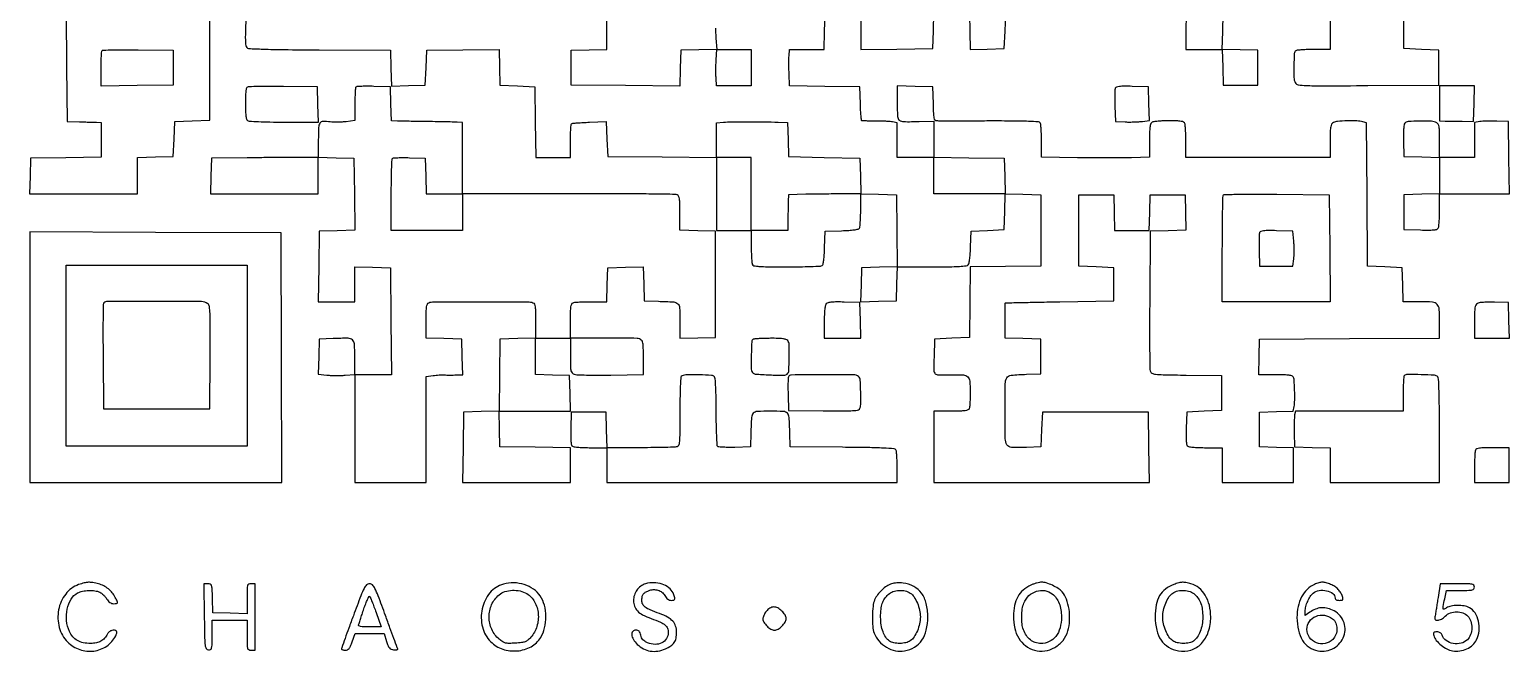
# Model space of a CAD drawing. Extents: x 179 to 1071, y 112 to 1107.
# Drawn here: x 179 to 1071, y 112 to 487 of the extents above; entities that cross this region are included whole.
import ezdxf

# ---------------------------------------------------------------- set-up
doc = ezdxf.new("R2010")
doc.units = 0

msp = doc.modelspace()

# ---------------------------------------------------------------- linework, layer by layer
for points in [[(364.5, 758.310067, -0.000003), (377.88575, 758.232946, -0.000003), (390.817187, 758.158282, -0.000003), (401.851282, 758.094435, -0.000017)], [(200.972671, 497), (201.236336, 464.276688), (201.5, 431.553376), (209, 431.3889, -0.00062), (212.07305, 431.317696, -0.000645), (215.104688, 431.239776, -0.00062), (217.725978, 431.165764, -0.002829), (219.25, 431.112212), (222, 431), (222, 420.519888), (222, 410.039775), (200.75, 409.769888), (179.5, 409.5), (179.216168, 398.75), (178.932337, 388), (211.466168, 388), (244, 388), (244, 398.966168), (244, 409.932337), (254.75, 410.216168), (265.5, 410.5), (266, 421), (266.5, 431.5), (277, 432), (287.5, 432.5), (287.5, 464.5), (287.5, 496.5)], [(309.344285, 492.847149, 0.011337), (309.026208, 485.8458, 0.011689), (309.030747, 478.851001, 0.136288), (309.817601, 476.260888, 0.244093), (310.986595, 475.582008, 0.003257), (319.598474, 475.230455, 0.005775), (332.111082, 474.945932, 0.001278), (353.552288, 474.760888), (396.5, 474.5), (396.784183, 463.715394), (397.068365, 452.930789), (407.284183, 453.215394), (417.5, 453.5), (418, 464), (418.5, 474.5), (440.215971, 474.769408), (461.931943, 475.038815), (462.215971, 464.269408), (462.5, 453.5), (473, 453), (483.5, 452.5), (483.769888, 431.25), (484.039775, 410), (494.519888, 410), (505, 410), (505, 419.940983, -0.007053), (505.054218, 423.784181, -0.010948), (505.220312, 427.096132, -0.005421), (505.449699, 429.858642, -0.236668), (505.75, 430.339258, -0.115808), (506.339798, 430.532716, -0.002812), (509.217188, 430.76554, -0.005977), (512.613646, 430.980349, -0.004012), (516.5, 431.148275), (526.5, 431.5), (527, 421), (527.5, 410.5), (560.25, 410.236336), (593, 409.972671), (593, 387.986336), (593, 366), (603.5, 366), (614, 366), (614, 356.581787, 0.005951), (614.044305, 352.859224, 0.007831), (614.178303, 349.465525, 0.005915), (614.367894, 346.638111, 0.07203), (614.606989, 345.581787, 0.255068), (615.640516, 344.702562, 0.032528), (618.633792, 344.279575, 0.01683), (623.975712, 344.056723, 0.002199), (635.356989, 344.015313, 0.003563), (643.164374, 344.076881, 0.005434), (649.938779, 344.252233, 0.002159), (655.728343, 344.490111, 0.130924), (656.711195, 344.800347, 0.199883), (657.262532, 345.589, 0.01918), (657.684251, 347.944063, 0.019108), (658.012968, 351.199826, 0.00836), (658.211195, 355.535034), (658.5, 365.5), (668.464966, 365.788805, 0.00836), (672.800174, 365.987032, 0.019108), (676.055937, 366.315749, 0.01918), (678.411, 366.737468, 0.199883), (679.199653, 367.288805, 0.117316), (679.504931, 368.172694, 0.006928), (679.747767, 371.018212, 0.010144), (679.922791, 374.447742, 0.007284), (679.984687, 378.283832), (680, 388.067663), (690.75, 387.783832), (701.5, 387.5), (701.769408, 365.784029), (702.038815, 344.068057), (691.269408, 343.784029), (680.5, 343.5), (680.214639, 333.21581), (679.929279, 322.931619), (690.714639, 323.21581), (701.5, 323.5), (701.784983, 333.75), (702.069966, 344), (722.912538, 344, 0.002825), (733.318578, 344.058801, 0.012028), (739.533355, 344.278625, 0.013447), (743.589773, 344.629579, 0.193584), (744.837437, 345.304124, 0.131421), (745.277004, 346.259099, 0.010763), (745.687053, 348.999888, 0.013854), (746.019842, 352.34104, 0.010217), (746.209882, 356.054124), (746.5, 365.5), (756.5, 366), (766.5, 366.5), (766.784171, 377.283485), (767.068343, 388.06697), (777.784171, 387.783485), (788.5, 387.5), (788.5, 366), (788.5, 344.5), (767.26983, 344.23017), (746.03966, 343.96034), (745.76983, 322.73017), (745.5, 301.5), (735, 301), (724.5, 300.5), (724.216168, 289.75, 0.006962), (724.113369, 281.508436, 0.201823), (724.918084, 279.603758, 0.196741), (726.849533, 278.822811, 0.006571), (735.272662, 278.969607, -0.02094), (741.865687, 278.895066, -0.182486), (744.500513, 277.736776, -0.18044), (745.728324, 275.119109, -0.020388), (746, 268.459343, -0.006737), (745.955636, 265.166839, -0.008607), (745.821697, 262.135807, -0.006925), (745.631347, 259.610155, -0.069445), (745.393011, 258.581787, -0.205218), (744.601595, 257.76761, -0.063068), (742.913621, 257.30265, -0.030363), (739.960143, 257.059586, -0.005351), (734.393011, 257), (724, 257), (724, 235.5), (724, 214), (789.019888, 214), (854.039775, 214), (853.769888, 235.25), (853.5, 256.5), (821.5, 256.5), (789.5, 256.5), (789, 246), (788.5, 235.5), (780, 235.204946, -0.016943), (770.811984, 235.197458, -0.255318), (768.152758, 236.766365, -0.131577), (767.120423, 240.408934, -0.003629), (767, 257, -0.003292), (767.109128, 273.573967, -0.129624), (768.082347, 277.077127, -0.243089), (770.638585, 278.697909, -0.014665), (780, 279.24922), (788.5, 279.5), (788.5, 290), (788.5, 300.5), (777.75, 300.783832), (767, 301.067663), (767, 311.533832, -0.002236), (767.018011, 315.561804, -0.003614), (767.073437, 318.988779, -0.000693), (767.148101, 322.000494, -0.211546), (767.25, 322.215202, -0.17361), (767.485732, 322.305806, -0.000063), (776.973438, 322.524285, -0.001003), (787.520802, 322.744669, -0.000608), (800, 322.965202), (832.5, 323.5), (832.5, 333.5), (832.5, 343.5), (822, 344), (811.5, 344.5), (811.5, 366), (811.5, 387.5), (822, 387.5), (832.5, 387.5), (832.783832, 376.75), (833.067663, 366), (843.5, 366), (853.932337, 366), (854.216168, 376.75), (854.5, 387.5), (865, 387.5), (875.5, 387.5), (875.783485, 376.784171), (876.06697, 366.068343), (865.283485, 365.784171), (854.5, 365.5), (854.218667, 324.5, 0.001277), (854.15028, 308.624761, 0.001966), (854.180188, 294.888642, 0.000627), (854.267787, 282.991142, 0.057873), (854.482738, 281.269847, 0.215788), (855.50979, 279.959836, 0.091895), (857.688437, 279.291741, 0.023989), (862.277749, 278.986982, 0.001409), (876.264071, 278.769847), (897.5, 278.5), (897.5, 268), (897.5, 257.5), (887, 257), (876.5, 256.5), (876.211769, 246.582645, 0.006827), (876.138177, 241.804805, 0.023663), (876.278982, 238.717063, 0.033714), (876.604266, 236.705135, 0.19692), (877.211769, 235.847958, 0.115445), (878.139851, 235.524351, 0.007585), (880.985645, 235.266219, 0.010675), (884.421391, 235.080714, 0.007755), (888.25, 235.015313), (898, 235), (898, 224.5), (898, 214), (919.5, 214), (941, 214), (941, 224.465017), (941, 234.930034), (930.75, 235.215017), (920.5, 235.5), (920.5, 246), (920.5, 256.5), (930.631735, 256.783677), (940.763471, 257.067355), (941.265853, 259.783677, 0.042686), (941.639743, 263.603785, 0.011554), (941.573654, 269.687402, 0.007485), (941.273638, 275.812799, 0.123147), (940.655298, 277.75, 0.201952), (939.836807, 278.332133, 0.02598), (937.668376, 278.699289, 0.021452), (934.490852, 278.93128, 0.007496), (929.907151, 279), (919.932337, 279), (920.216168, 289.75), (920.5, 300.5), (974.75, 300.758612), (1029, 301.017225), (1029, 310.074354, 0.014508), (1028.756545, 318.462828, 0.174298), (1027.507172, 321.392047, 0.190057), (1024.72632, 322.724653, 0.017813), (1016.999799, 323), (1007.069966, 323), (1006.784983, 333.25), (1006.5, 343.5), (996, 344), (985.5, 344.5), (985.239463, 387.636124), (984.978926, 430.772248), (982.739463, 431.37247, 0.05645), (979.11969, 431.916161, 0.014801), (973.242287, 431.955586, 0.012101), (967.411629, 431.680804, 0.105414), (964.934259, 430.964816, 0.136247), (963.898673, 429.97615, 0.091172), (963.324498, 428.431565, 0.038385), (963.059218, 425.714599, 0.005149), (963, 419.964816), (963, 410), (952.5, 409.964286, -0.000287), (947.651822, 409.950582, -0.000157), (941.70625, 409.939062, -0.000157), (935.665767, 409.931147, -0.000249), (930.5, 409.928571, -0.000203), (924.634328, 409.930949, -0.000068), (916.0625, 409.939062, -0.000068), (906.574694, 409.950612, -0.000077), (897.5, 409.964286), (876, 410), (876, 419.418213, 0.005951), (875.955695, 423.140776, 0.007831), (875.821697, 426.534475, 0.005915), (875.632106, 429.361889, 0.07203), (875.393011, 430.418213, 0.195123), (874.642994, 431.220382, 0.068495), (873.105917, 431.690477, 0.033615), (870.449162, 431.937794, 0.006405), (865.593011, 432, 0.009539), (861.62258, 431.924249, 0.019202), (858.499944, 431.684733, 0.020076), (856.177004, 431.321527, 0.148618), (855.2, 430.8, 0.150842), (854.67228, 429.800954, 0.01939), (854.311437, 427.376818, 0.018512), (854.074372, 424.088767, 0.008739), (854, 419.833832), (854, 410.067663), (843.25, 409.783832, -0.005064), (837.674174, 409.693111, -0.001561), (829.26875, 409.667736, -0.001561), (819.865523, 409.698071, -0.001714), (810.75, 409.787186), (789, 410.074372), (788.984687, 419.787186, 0.007449), (788.921913, 423.597425, 0.010331), (788.744276, 427.008299, 0.007157), (788.497575, 429.836519, 0.116676), (788.187767, 430.730426, 0.240104), (787.085444, 431.381616, 0.006035), (781.099863, 431.682505, 0.008124), (772.274087, 431.875895, 0.001892), (757.45308, 431.903709, -0.000249), (745.849231, 431.887357, -0.000382), (735.794931, 431.885886, -0.000124), (727.087835, 431.89343, -0.010898), (725.784983, 431.923282, -0.239243), (724.8732, 432.43853, -0.099191), (724.320971, 433.785652, -0.036199), (723.999923, 436.472204, -0.004694), (723.784983, 442.25), (723.5, 452.5), (712.75, 452.783832), (702, 453.067663), (702, 442.650409, 0.011893), (702.189374, 434.689822, 0.209621), (703.309549, 432.433584, 0.173537), (705.820468, 431.508311, 0.007677), (715.25, 431.564379), (724, 431.750781), (724, 420.87539), (724, 410), (713, 410), (702, 410), (702, 420.420545), (702, 430.841089), (699.25, 431.351952, 0.027039), (697.723363, 431.550936, 0.006067), (695.104687, 431.717216, 0.006276), (692.073046, 431.834682, 0.006037), (689, 431.878021, -0.000644), (686.074434, 431.887722, -0.000936), (683.493089, 431.904442, -0.000463), (681.29991, 431.924786, -0.016083), (680.784983, 431.946613, -0.35974), (680.490142, 432.229765, -0.004554), (680.196289, 434.995255, -0.01072), (679.945704, 438.316231, -0.006519), (679.784983, 442.25), (679.5, 452.5), (658.328317, 452.76966), (637.156633, 453.03932), (636.828317, 460.26966, -0.005785), (636.725393, 463.312854, -0.005151), (636.687613, 466.47765, -0.005175), (636.71242, 469.324334, -0.01588), (636.810365, 471.25), (637.120731, 475), (647.526534, 475), (657.932337, 475), (658.216168, 485.75), (658.5, 496.5)], [(592.476434, 487.889503, 0.009289), (592.537301, 484.772778, 0.011385), (592.714484, 481.865639), (593.28416, 475.070546), (582.39208, 474.785273), (571.5, 474.5), (571.21603, 463.736379), (570.93206, 452.972758), (538.21603, 453.236379), (505.5, 453.5), (505.5, 464), (505.5, 474.5), (516.25, 474.783832), (527, 475.067663), (527, 497.033832)], [(963, 497.027706), (963, 486.013853), (963, 475), (953.25, 474.984687, 0.006984), (949.433769, 474.925381, 0.009854), (946.036737, 474.758058, 0.006449), (943.213996, 474.526579, 0.122656), (942.3857, 474.234687, 0.236282), (941.396899, 472.522984, 0.009794), (941.104254, 465.246829, 0.013825), (941.154409, 458.121021, 0.114676), (941.989616, 455.019402, 0.233674), (943.753184, 453.759602, 0.03015), (948.505048, 453.278508, 0.011018), (957.809562, 453.105585, 0.000663), (985.790913, 453.239295), (1028.5, 453.5), (1028.5, 464), (1028.5, 474.5), (1018, 475), (1007.5, 475.5), (1007.5, 486), (1007.5, 496.5)]]:
    msp.add_lwpolyline(points, format="xyb")
for points in [[(876.236147, 507.25), (875.972294, 475), (886.952315, 475), (897.932337, 475), (898.216168, 464.25), (898.5, 453.5), (909, 453.5), (919.5, 453.5), (919.5, 464), (919.5, 474.5), (908.716515, 474.784171), (897.93303, 475.068343), (898.216515, 485.784171), (898.5, 496.5)], [(680, 497.067663), (680, 486.014329), (680, 474.960995), (701.75, 475.230498), (723.5, 475.5), (723.784171, 486.283485), (724.068343, 497.06697)], [(745.5, 496.5), (745.784183, 485.715394), (746.068365, 474.930789), (756.284183, 475.215394), (766.5, 475.5), (767, 486), (767.5, 496.5)]]:
    msp.add_lwpolyline(points)
for points in [[(265.5, 464), (265.5, 453.5), (243.75, 453.230498), (222, 452.960995), (222, 463.313831, -0.006184), (222.049687, 467.330936, -0.009333), (222.201516, 470.827038, -0.004725), (222.411577, 473.759277, -0.177951), (222.686013, 474.35268, -0.192551), (223.324385, 474.626314, -0.001338), (229.358056, 474.758056, -0.004901), (236.311969, 474.823103, -0.003085), (244.436013, 474.769346), (265.5, 474.5)], [(614, 464), (614, 453), (603.554791, 453), (593.109582, 453), (592.804791, 457.75, -0.011371), (592.711198, 460.01279, -0.005344), (592.688035, 462.940625, -0.005292), (592.729043, 466.010106, -0.007415), (592.835327, 468.75), (593.170654, 475), (603.585327, 475), (614, 475)], [(375.699448, 452.366114, 0.176056), (375.420161, 451.768003, 0.005389), (375.205463, 449.004725, 0.010007), (375.05069, 445.696571, 0.006685), (375, 441.90529), (375, 432.143913), (369.75, 431.496021, -0.016324), (367.426363, 431.285995, -0.011186), (364.779633, 431.192991, -0.011286), (362.22334, 431.218089, -0.022356), (360.201941, 431.374238, 0.035114), (355.767657, 431.603252, 0.247826), (353.939234, 430.593759, 0.136951), (353.138574, 428.079224, 0.009014), (353, 420.393011), (353, 410), (342.25, 409.964331, 0.000845), (336.688124, 409.936478, 0.000264), (328.342187, 409.87618, 0.000263), (319.019799, 409.799002, 0.000291), (310, 409.714331), (288.5, 409.5), (288.216168, 398.75), (287.932337, 388), (320.466168, 388), (353, 388), (353, 399.033832), (353, 410.067663), (363.75, 409.783832), (374.5, 409.5), (374.769408, 387.784029), (375.038815, 366.068057), (364.269408, 365.784029), (353.5, 365.5), (353.230112, 344.25), (352.960225, 323), (363.980112, 323), (375, 323), (375, 333.533832), (375, 344.067663), (385.75, 343.783832), (396.5, 343.5), (396.763853, 311.25), (397.027706, 279), (386.013853, 279), (375, 279), (375, 289.480948, 0.01319), (374.788355, 297.50249, 0.203196), (373.602972, 299.933469, 0.179688), (370.965089, 300.928151, 0.009927), (362, 300.795054), (353.5, 300.5), (353.217621, 289.893245), (352.935243, 279.286489), (358.217621, 278.745566, 0.015684), (360.654607, 278.573031, 0.008679), (363.637364, 278.507525, 0.008647), (366.66466, 278.545953, 0.013764), (369.25, 278.694809), (375, 279.184976), (375, 246.592488), (375, 214), (396.5, 214), (418, 214), (418, 245.938727), (418, 277.877454), (422.25, 278.493102, -0.010219), (424.023831, 278.713146, -0.009655), (425.839062, 278.865387, -0.009657), (427.451041, 278.938056, -0.032948), (428.5, 278.895931, 0.019478), (429.576678, 278.823621, 0.005023), (431.317751, 278.792171, 0.005105), (433.305646, 278.796533, 0.005176), (435.283832, 278.841556), (440.067663, 279), (439.783832, 289.75), (439.5, 300.5), (428.75, 300.783832), (418, 301.067663), (418, 311.426843, -0.005377), (418.059651, 316.973908, -0.030446), (418.302822, 319.919034, -0.063217), (418.767927, 321.602718, -0.20495), (419.581787, 322.393011, -0.09131), (422.603659, 322.956311, -0.000544), (451, 322.987224, -0.000544), (479.396341, 322.956311, -0.09131), (482.418213, 322.393011, -0.20495), (483.232073, 321.602718, -0.063217), (483.697178, 319.919034, -0.030446), (483.940349, 316.973908, -0.005377), (484, 311.426843), (484, 301.067663), (473.25, 300.783832), (462.5, 300.5), (462.230591, 278.783635), (461.961183, 257.06727), (451.230591, 256.783635), (440.5, 256.5), (440.230112, 235.25), (439.960225, 214), (472.480112, 214), (505, 214), (505, 224.480112), (505, 234.960225), (483.75, 235.230112), (462.5, 235.5), (462.216168, 246.25), (461.932337, 257), (483.5, 257), (505.067663, 257), (504.783832, 267.75), (504.5, 278.5), (494.25, 278.784983), (484, 279.069966), (484, 290.034983), (484, 301), (494.5, 301), (505, 301), (505, 290.475249, 0.003816), (505.050336, 283.879981, 0.045564), (505.320673, 281.347135, 0.137101), (505.987049, 280.034951, 0.129867), (507.25, 279.225249, 0.070374), (508.854292, 278.947711, 0.002972), (514.640625, 278.803936, 0.005065), (521.520025, 278.743613, 0.003576), (529.25, 278.809426), (549, 279.118852), (549, 289.452437, 0.012473), (548.801664, 297.401813, 0.19081), (547.685267, 299.855607, 0.185632), (545.178451, 300.914424, 0.011697), (537.024293, 300.989174, -0.001984), (532.929527, 300.947163, -0.000892), (527.552449, 300.922923, -0.000883), (521.87185, 300.917481, -0.001203), (516.75, 300.933947), (505, 301), (505, 311.393011, -0.005351), (505.059586, 316.960143, -0.030363), (505.30265, 319.913621, -0.063068), (505.76761, 321.601595, -0.205218), (506.581787, 322.393011, -0.071958), (507.637304, 322.632084, -0.005943), (510.455249, 322.821697, -0.007853), (513.837646, 322.955693, -0.005972), (517.546804, 323), (526.930034, 323), (527.215017, 333.25), (527.5, 343.5), (538.214647, 343.783473), (548.929295, 344.066946), (549.214647, 333.783473), (549.5, 323.5), (558, 323.24922, -0.007942), (567.245155, 322.829399, -0.170595), (569.724908, 321.783315, -0.199502), (570.81557, 319.465557, -0.011499), (571, 311.447116), (571, 300.932337), (581.75, 301.216168), (592.5, 301.5), (592.5, 333.5), (592.5, 365.5), (581.75, 365.783832), (571, 366.067663), (571, 376.426843, 0.005224), (570.941102, 382.063802, 0.031699), (570.695434, 384.972033, 0.069114), (570.213606, 386.612627, 0.197698), (569.365986, 387.413052, 0.08794), (568.051657, 387.667159, 0.000537), (555.840393, 387.843952, 0.002197), (541.877668, 387.969749, 0.001395), (525.615986, 387.999435, -0.000086), (507.896579, 387.985386, -0.000077), (489.482508, 387.976782, -0.000077), (472.926008, 387.974134, -0.000238), (461.75, 387.979394), (440, 388), (440, 409.5), (440, 431), (436.75, 431.185729, 0.008192), (434.738058, 431.267665, 0.000935), (430.195312, 431.369669, 0.001129), (424.790128, 431.468718, 0.000919), (419, 431.551096, -0.000557), (413.176031, 431.629741, -0.000659), (407.668089, 431.717514, -0.000574), (403.017969, 431.803083, -0.004169), (400.784983, 431.865367), (397.069966, 432), (396.784983, 442.25), (396.5, 452.5), (386.449448, 452.782781, 0.006672), (382.547259, 452.840477, 0.010046), (379.145783, 452.777033, 0.005301), (376.300668, 452.636532, 0.183378)], [(310.25, 452.347997, 0.236956), (309.664954, 451.674032, 0.030711), (309.297467, 449.744032, 0.023871), (309.067234, 446.836497, 0.007822), (309, 442.539111, 0.008687), (309.072632, 438.35874, 0.021517), (309.310602, 435.305107, 0.025249), (309.683567, 433.149022, 0.16981), (310.25, 432.241891, 0.154963), (311.366254, 431.810578, 0.003837), (316.901303, 431.513801, 0.007431), (323.766752, 431.3007, 0.003935), (332.28271, 431.230048), (353.06542, 431.221203), (352.78271, 441.860602), (352.5, 452.5), (332, 452.68133, 0.002393), (324.052981, 452.713582, 0.003649), (317.154688, 452.658212, 0.001347), (311.224881, 452.551351, 0.092731)], [(833.44275, 451.711405, 0.081149), (833.248444, 450.774362, 0.00524), (833.158923, 447.981301, 0.007536), (833.137209, 444.634347, 0.00554), (833.210159, 440.924983), (833.5, 431.5), (839.5, 431.31519, 0.009567), (842.110478, 431.284752, 0.007089), (844.995829, 431.34723, 0.007169), (847.719273, 431.483967, 0.015995), (849.783674, 431.683783), (854.067348, 432.237187), (853.783674, 442.368593), (853.5, 452.5), (843.732592, 452.786422, 0.006215), (838.820487, 452.869374, 0.027145), (835.9185, 452.724677, 0.046335), (834.158442, 452.373938, 0.232847)], [(1029, 442.5), (1029, 432), (1032.25, 431.887753, 0.003835), (1033.958689, 431.841857, 0.001105), (1036.601562, 431.796993, 0.001111), (1039.581651, 431.759615, 0.001183), (1042.5, 431.736407), (1049.5, 431.697308), (1049.783832, 442.348654), (1050.067663, 453), (1039.533832, 453), (1029, 453)], [(630.215017, 431.189518), (635.930034, 431), (636.215017, 420.75), (636.5, 410.5), (658, 410), (679.5, 409.5), (679.783832, 398.75), (680.067663, 388), (668.783832, 387.953106, 0.00113), (663.701396, 387.920495, 0.0007), (657.730251, 387.860325, 0.000702), (651.833533, 387.784375, 0.001265), (647, 387.703106), (636.5, 387.5), (636.331123, 383.5, 0.003452), (636.26059, 381.502172, 0.001284), (636.188024, 378.692187, 0.001272), (636.12455, 375.627457, 0.001537), (636.081123, 372.75), (636, 366), (625, 366), (614, 366), (614, 388), (614, 410), (603.5, 410), (593, 410), (593, 420.442502), (593, 430.885004), (597.25, 431.192502, -0.015731), (602.059576, 431.388681, -0.002349), (611.743059, 431.433303, -0.002863), (621.967917, 431.373834, -0.005402)], [(1008.010638, 430.512818, 0.139129), (1007.563513, 429.501386, 0.01623), (1007.296135, 427.019113, 0.016978), (1007.163988, 423.789298, 0.009455), (1007.211141, 419.850715), (1007.5, 410.5), (1018.25, 410.216168), (1029, 409.932337), (1029, 399), (1029, 388.067663), (1018.25, 387.783832), (1007.5, 387.5), (1007.5, 377), (1007.5, 366.5), (1017.417355, 366.211769, 0.006827), (1022.195195, 366.138177, 0.023663), (1025.282937, 366.278982, 0.033714), (1027.294865, 366.604266, 0.19692), (1028.152042, 367.211769, 0.115445), (1028.475649, 368.139851, 0.007585), (1028.733781, 370.985645, 0.010675), (1028.919286, 374.421391, 0.007755), (1028.984687, 378.25), (1029, 388), (1050.019502, 388), (1071.039005, 388), (1070.769502, 409.75), (1070.5, 431.5), (1063.5, 431.807779, 0.009375), (1060.58164, 431.88131, 0.008811), (1057.601562, 431.84799, 0.008811), (1054.961002, 431.725313, 0.029867), (1053.25, 431.512466), (1050, 430.909374), (1050, 420.454687), (1050, 410), (1039.5, 410), (1029, 410), (1029, 419.964816, 0.005528), (1028.939062, 425.476802, 0.03433), (1028.682953, 428.291429, 0.075172), (1028.164129, 429.914243, 0.15784), (1027.25, 430.852085, 0.110896), (1024.038942, 431.720803, 0.01524), (1017.065088, 431.810397, 0.011538), (1009.993522, 431.522371, 0.206432)], [(417.783832, 398.75), (418.067663, 388), (429.033832, 388), (440, 388), (440, 377), (440, 366), (418.5, 366), (397, 366), (397, 387.333333, -0.003071), (397.05054, 395.561626, -0.004874), (397.20576, 402.60576, -0.00134), (397.416395, 408.715812, -0.189277), (397.700461, 409.367127, -0.182377), (398.297812, 409.637197, -0.005798), (401.000338, 409.778463, -0.010544), (404.240283, 409.841782, -0.007041), (407.950461, 409.783794), (417.5, 409.5)], [(962.763853, 355.25), (963.027706, 323), (952.763853, 322.926805, -0.00126), (944.527276, 322.888824, -0.000694), (934.455126, 322.881746, -0.00058), (922.339842, 322.904102, -0.000334), (907.75, 322.957682), (898, 323), (898, 354.833333, -0.002001), (898.049029, 367.086392, -0.003231), (898.199888, 377.515513, -0.000593), (898.402981, 386.698691, -0.192864), (898.680468, 387.347135, -0.194926), (899.328722, 387.621499, -0.000608), (908.434599, 387.750224, -0.003285), (918.778546, 387.815907, -0.002034), (930.930468, 387.763802), (962.5, 387.5)], [(920.44275, 364.711405, 0.081149), (920.248444, 363.774362, 0.00524), (920.158923, 360.981301, 0.007536), (920.137209, 357.634347, 0.00554), (920.210159, 353.924983), (920.5, 344.5), (930.5, 344.5), (940.5, 344.5), (941.08534, 348.886315, 0.022863), (941.269448, 350.99849, 0.010307), (941.326793, 353.780045, 0.01018), (941.266834, 356.724741, 0.013684), (941.08534, 359.386315), (940.5, 365.5), (930.732592, 365.786422, 0.006215), (925.820487, 365.869374, 0.027145), (922.9185, 365.724677, 0.046335), (921.158442, 365.373938, 0.232847)], [(223.453816, 321.740243, 0.089548), (223.261817, 320.729866, 0.000598), (223.19019, 311.747155, 0.00234), (223.168607, 301.460077, 0.00149), (223.235201, 289.490243), (223.5, 258.5), (255.5, 258.5), (287.5, 258.5), (287.765726, 289.5, 0.001225), (287.879013, 308.006621, 0.012082), (287.71941, 315.793845, 0.024457), (287.315418, 320.099227, 0.201729), (286.324597, 321.75, 0.157681), (282.495237, 323.016106, 0.001671), (254.221233, 323.106234, 0.001077), (225.335041, 323.03952, 0.309316)], [(659.233397, 321.833397, 0.148125), (658.682574, 320.803904, 0.021466), (658.312928, 318.426544, 0.019314), (658.074084, 315.147133, 0.00852), (658, 310.8), (658, 301), (669.033832, 301), (680.067663, 301), (679.783832, 311.75), (679.5, 322.5), (669.983397, 322.783397, 0.008138), (665.607967, 322.842445, 0.021344), (662.471245, 322.699745, 0.026578), (660.271169, 322.386818, 0.148826)], [(1051.75, 321.939928, 0.148739), (1050.838762, 320.941092, 0.071708), (1050.320081, 319.270767, 0.033805), (1050.062256, 316.424295, 0.005686), (1050, 310.95031), (1050, 301), (1060.533832, 301), (1071.067663, 301), (1070.783832, 311.75), (1070.5, 322.5), (1062, 322.739618, 0.011772), (1058.617145, 322.755314, 0.014741), (1055.482813, 322.603551, 0.01295), (1052.888336, 322.333382, 0.101915)], [(615.25, 300.337719, 0.292097), (614.292567, 298.993446, 0.006869), (613.994806, 290.89903, 0.010103), (613.972544, 283.024115, 0.138103), (614.788585, 280.307836, 0.23888), (616.382399, 279.362161, 0.005901), (625.115043, 278.883685, 0.00646), (633.798776, 278.622953, 0.203146), (635.742197, 279.407624, 0.187451), (636.648646, 281.461553, 0.008323), (636.873251, 289.3768, 0.008826), (636.826514, 297.2596, 0.168864), (635.978041, 299.526459, 0.142828), (634.925646, 300.237724, 0.044196), (633.041729, 300.663487, 0.027862), (630.15616, 300.889662, 0.00779), (625.627555, 300.921053, 0.00501), (622.040167, 300.85407, 0.006866), (618.814032, 300.717133, 0.004635), (616.120143, 300.540641, 0.077363)], [(572.25, 278.337719, 0.277687), (571.600268, 277.475088, 0.011311), (571.271077, 273.429902, 0.011862), (571.057197, 267.296561, 0.002784), (571, 257.023655, -0.002116), (570.950176, 245.250785, -0.016316), (570.723705, 239.742837, -0.031111), (570.301034, 236.652438, -0.25701), (569.418213, 235.606989, -0.08304), (568.220801, 235.363378, -0.001846), (562.313163, 235.178303, -0.004131), (555.37797, 235.043995, -0.002775), (547.452044, 235), (527.067663, 235), (526.783832, 245.75), (526.5, 256.5), (516, 256.5), (505.5, 256.5), (505.211769, 246.582645, 0.006827), (505.138177, 241.804805, 0.023663), (505.278982, 238.717063, 0.033714), (505.604266, 236.705135, 0.19692), (506.211769, 235.847958, 0.115445), (507.139851, 235.524351, 0.007585), (509.985645, 235.266219, 0.010675), (513.421391, 235.080714, 0.007755), (517.25, 235.015313), (527, 235), (527, 224.5), (527, 214), (614.5, 214), (702, 214), (701.984687, 223.25, 0.007846), (701.921655, 226.883219, 0.010779), (701.743359, 230.145733, 0.00771), (701.495285, 232.847246, 0.115227), (701.184648, 233.735473, 0.23864), (700.076275, 234.39446, 0.005347), (693.70823, 234.759069, 0.007685), (684.40941, 235.048633, 0.001837), (668.949961, 235.235473), (637.5, 235.5), (637.24922, 244, 0.007917), (636.829981, 253.242461, 0.170046), (635.786945, 255.723064, 0.199962), (633.475172, 256.814721, 0.011614), (625.5, 257, 0.011614), (617.524828, 256.814721, 0.199962), (615.213055, 255.723064, 0.170046), (614.170019, 253.242461, 0.007917), (613.75078, 244), (613.5, 235.5), (604.089648, 235.210352, -0.009121), (600.419196, 235.164365, -0.013235), (597.180754, 235.268621, -0.008795), (594.514137, 235.47232, -0.174636), (593.784546, 235.815454, -0.185154), (593.423442, 236.625726, -0.002397), (593.150024, 242.284041, -0.006554), (592.948978, 248.899277, -0.004207), (592.880927, 256.579719, 0.003921), (592.810715, 265.05126, 0.008577), (592.594775, 271.537051, 0.005403), (592.287647, 276.545887, 0.156427), (591.813584, 277.724617, 0.207065), (590.11498, 278.586836, 0.007506), (582.698035, 278.930788, 0.0115), (575.486987, 278.990853, 0.092477)], [(636.412208, 277.631813, 0.082255), (636.229244, 276.739615, 0.004814), (636.149951, 273.95792, 0.007183), (636.134956, 270.628658, 0.00522), (636.210159, 266.924983), (636.5, 257.5), (657.428109, 257.22917, 0.002701), (667.928451, 257.150006, 0.012029), (674.091209, 257.285113, 0.012869), (678.095412, 257.572759, 0.230932), (679.162796, 258.22917, 0.136334), (679.995665, 260.974646, 0.01169), (679.996853, 268.388858, 0.009423), (679.680268, 275.910534, 0.207181), (678.707661, 277.827657, 0.173165), (675.616277, 278.955385, 0.002874), (657.051796, 278.976151, 0.002031), (638.105163, 278.811456, 0.307046)], [(1007.666667, 278.333333, 0.178563), (1007.399803, 277.754503, 0.004516), (1007.195833, 274.827083, 0.009111), (1007.048276, 271.341612, 0.006022), (1007, 267.333333), (1007, 257), (974.519052, 257), (942.038104, 257), (941.599674, 254.75, 0.036476), (941.437936, 253.403298, 0.005396), (941.339788, 250.664062, 0.006058), (941.297908, 247.419308, 0.005179), (941.330622, 244), (941.5, 235.5), (952.25, 235.216168), (963, 234.932337), (963, 224.466168), (963, 214), (995.973435, 214), (1028.946871, 214), (1028.925262, 245.205582, 0.002244), (1028.853543, 259.051779, 0.00601), (1028.639697, 268.910916, 0.003098), (1028.341379, 276.383226, 0.16308), (1027.829382, 277.705582, 0.207319), (1025.981008, 278.642696, 0.007314), (1017.806917, 279.016946, 0.00748), (1009.639199, 279.14899, 0.199226)], [(1050.606989, 233.418213, 0.070946), (1050.368222, 232.373807, 0.006338), (1050.178303, 229.68135, 0.008159), (1050.044331, 226.449196, 0.006277), (1050, 222.918213), (1050, 214), (1060.5, 214), (1071, 214), (1071, 224.5), (1071, 235), (1061.106989, 235, 0.005748), (1055.836306, 234.939403, 0.031643), (1053.006334, 234.694689, 0.0653), (1051.381554, 234.227587, 0.201158)], [(208.5, 152.497852, 0.14519), (200.681632, 146.818469, 0.116968), (196.41551, 137.299167, 0.113565), (196.817629, 126.643632, 0.131123), (201.89606, 117.868646, 0.113634), (209.157237, 113.325343, 0.115923), (217.619121, 112.459324, 0.118971), (225.413909, 115.443742, 0.124193), (230.84263, 121.618517, 0.03346), (231.212395, 122.475891, 0.04406), (231.424827, 123.300218, 0.050882), (231.467443, 123.981444, 0.188744), (231.29815, 124.368517, 0.160671), (230.067851, 124.988491, 0.110544), (228.497943, 124.87521, 0.098839), (226.98126, 124.06766, 0.103167), (225.918144, 122.75, -0.063178), (224.161122, 120.178837, -0.08375), (221.957644, 118.404139, -0.078426), (219.177625, 117.375503, -0.048344), (215.70034, 117.022236, -0.04941), (211.258689, 117.441467, -0.081821), (207.73818, 118.751051, -0.088635), (205.014143, 121.027897, -0.068002), (202.943379, 124.316317, -0.084799), (201.241122, 130.793531, -0.0746), (201.668458, 137.776485, -0.081058), (204.011359, 143.784799, -0.140916), (207.871757, 147.433683, -0.068728), (210.868672, 148.493835, -0.041755), (214.607115, 148.941988, -0.041932), (218.333824, 148.76308, -0.07407), (221.287676, 147.914788, -0.057259), (222.32423, 147.290738, -0.029084), (223.47559, 146.292138, -0.028453), (224.557499, 145.110315, -0.037727), (225.391265, 143.914788, 0.041443), (226.299311, 142.633129, 0.065336), (227.292419, 141.724388, 0.07484), (228.377168, 141.185355, 0.078103), (229.556536, 141, 0.029429), (231.320197, 141.103896, 0.305593), (231.843486, 141.554445, 0.177798), (231.769701, 142.419134, 0.010678), (230.595014, 144.79966, 0.05054), (228.759472, 147.596725, 0.053283), (226.428978, 149.914159, 0.053088), (223.653157, 151.693551, 0.049506), (220.5, 152.898572, 0.021914), (217.031839, 153.682442, 0.053011), (214.414466, 153.872644, 0.053694), (211.835668, 153.507482, 0.022984)], [(284.22886, 133.25, 0.001486), (284.447108, 120.182708, 0.026329), (284.75199, 115.974289, 0.107788), (285.435969, 114.038936, 0.222375), (286.75, 113.180449, 0.134901), (288.018293, 113.342528, 0.235151), (288.696788, 114.126183, 0.059351), (288.957331, 116.071705, 0.003641), (289, 121.930449), (289, 131), (299.5, 131), (310, 131), (310, 122, 0.003707), (310.044005, 116.064536, 0.064117), (310.319444, 114.15, 0.224677), (311.049189, 113.306062, 0.104331), (312.5, 113), (315, 113), (315, 133), (315, 153), (312.5, 153, 0.104705), (311.049136, 152.692806, 0.224551), (310.319176, 151.846502, 0.063889), (310.043924, 149.925856, 0.003684), (310, 143.965017), (310, 134.930034), (299.75, 135.215017), (289.5, 135.5), (289.211067, 144.25, 0.00416), (288.976485, 149.922741, 0.064353), (288.631275, 151.839627, 0.212974), (287.875335, 152.6905, 0.106584), (286.439927, 153), (283.95772, 153)], [(374.124832, 133.75, 0.001213), (371.389591, 126.316765, 0.001922), (369.086358, 119.934375, 0.000417), (367.089933, 114.320045, 0.08738), (366.994135, 113.75, 0.257046), (367.155828, 113.46162, 0.060681), (367.674623, 113.220313, 0.047701), (368.419976, 113.054559, 0.030883), (369.302456, 113, 0.103381), (370.542237, 113.259108, 0.118517), (371.505213, 113.988122, 0.069155), (372.374576, 115.409985, 0.016374), (373.402886, 118), (375.200861, 123), (383.924863, 123), (392.648865, 123), (394.11819, 118.25, 0.018065), (395.020852, 115.666385, 0.082363), (395.831847, 114.302953, 0.123726), (396.864268, 113.56021, 0.06555), (398.402738, 113.173062, 0.028948), (399.457564, 113.112094, 0.058008), (400.285537, 113.208599, 0.103181), (400.769022, 113.43477, 0.338193), (400.858979, 113.753145, -0.006282), (400.591433, 114.454781, -0.000051), (398.5492, 120.021279, -0.000184), (396.208956, 126.409356, -0.000119), (393.5, 133.817783, 0.002135), (389.068511, 145.787086, 0.026561), (387.129408, 150.224648, 0.084182), (385.623439, 152.276956, 0.193638), (383.880698, 152.987699, 0.195012), (382.132673, 152.288517, 0.084144), (380.613142, 150.235746, 0.026465), (378.644372, 145.784282, 0.002118)], [(464.61989, 152.817289, 0.154005), (456.470828, 147.51913, 0.118537), (451.804166, 137.925325, 0.114556), (451.92848, 126.984805, 0.137333), (456.961173, 118.038827, 0.116514), (464.145238, 113.600393, 0.101874), (472.930896, 112.555382, 0.104581), (481.227215, 115.058808, 0.129658), (487.057362, 120.592814, 0.081123), (489.453346, 126.393888, 0.060485), (490.20757, 133.287917, 0.060982), (489.29195, 140.097084, 0.086528), (486.760383, 145.644747, 0.091251), (482.701052, 149.725799, 0.073326), (477.142334, 152.477626, 0.070938), (470.840408, 153.570088, 0.075363)], [(550.312913, 152.941135, 0.080547), (547.334595, 151.484172, 0.082539), (544.997996, 149.170751, 0.081382), (543.511675, 146.19532, 0.075359), (543, 142.819687, 0.088251), (543.608695, 139.397884, 0.106604), (545.350877, 136.646628, 0.079342), (548.52517, 134.305149, 0.030305), (553.56257, 132.076098, -0.012766), (559.249276, 129.79459, -0.068394), (562.101231, 128.070876, -0.127114), (563.504011, 126.177735, -0.096506), (564, 123.631935, -0.138957), (562.953534, 119.939216, -0.140602), (560.128814, 117.364493, -0.122499), (556.025053, 116.464146, -0.092253), (551.492277, 117.43878, -0.035794), (549.776542, 118.304574, -0.072831), (548.608961, 119.257083, -0.081291), (547.842737, 120.429487, -0.054866), (547.358856, 121.955719, 0.035778), (546.942194, 123.467567, 0.109162), (546.38187, 124.365459, 0.133612), (545.569189, 124.841373, 0.066126), (544.375, 125, 0.21302), (542.548723, 124.184946, 0.213332), (541.937269, 122.282012, 0.114242), (542.920197, 119.476189, 0.055292), (545.310276, 116.489724, 0.075071), (548.958684, 113.798553, 0.08249), (553.124765, 112.413017, 0.079589), (557.639213, 112.423769, 0.063899), (562.301782, 113.809294, 0.042511), (565.613895, 115.624916, 0.098755), (567.611896, 117.614483, 0.101479), (568.662404, 120.181973, 0.046561), (569, 123.7994, 0.07958), (568.40626, 127.506219, 0.105775), (566.690071, 130.44594, 0.084992), (563.594222, 132.858761, 0.036253), (558.783048, 135.00721, -0.011227), (553.015597, 137.243943, -0.058167), (550.035022, 138.905752, -0.115372), (548.543377, 140.619404, -0.123658), (548.015313, 142.773053, -0.043908), (548.231166, 145.078022, -0.102447), (548.879477, 146.676463, -0.105918), (550.093061, 147.853824, -0.049009), (552.070967, 148.836882, -0.076838), (554.954989, 149.451428, -0.087923), (557.751371, 149.117577, -0.092816), (560.145373, 147.8733, -0.097614), (561.877393, 145.865393, 0.044013), (562.709582, 144.662255, 0.060511), (563.66476, 143.760146, 0.069046), (564.694817, 143.199982, 0.089589), (565.75, 143.006323, 0.070043), (567.244323, 143.212407, 0.269108), (567.871214, 143.86133, 0.148078), (567.808514, 145.074203, 0.020467), (566.845874, 147.438924, 0.122509), (564.314661, 150.625166, 0.083793), (560.214882, 152.803882, 0.076964), (555.27177, 153.640433, 0.077212)], [(698.604322, 153.005326, 0.071877), (695.71922, 151.618475, 0.042159), (692.724617, 149.217296, 0.041605), (690.113201, 146.284564, 0.060083), (688.376839, 143.282119, 0.07604), (687.399794, 139.495421, 0.021235), (687.042426, 133.368656, 0.021382), (687.208244, 127.219267, 0.072833), (688.061334, 123.3151, 0.091885), (690.966032, 118.510735, 0.078339), (695.548416, 114.748801, 0.079548), (700.994027, 112.622434, 0.10007), (706.396867, 112.54663, 0.08835), (712.464326, 114.842136, 0.108354), (716.87266, 118.980284, 0.095028), (719.521253, 125.046784, 0.05463), (720.423899, 133, 0.058862), (719.498033, 141.105872, 0.100406), (716.658323, 147.273956, 0.113335), (711.933165, 151.364121, 0.090523), (705.494902, 153.406823, 0.026557), (703.753454, 153.53518, 0.019671), (701.822897, 153.498756, 0.019997), (699.997959, 153.318986, 0.041623)], [(782.5, 152.119269, 0.072233), (777.913059, 149.148703, 0.085313), (774.659506, 145.139049, 0.077576), (772.727802, 139.953904, 0.048566), (772.04947, 133.5, 0.056726), (772.832081, 126.121242, 0.084236), (775.279995, 120.116129, 0.093645), (779.33055, 115.696875, 0.087991), (784.79991, 112.941802, 0.110101), (790.913138, 112.502257, 0.094342), (797.017372, 114.631855, 0.092753), (801.994597, 118.899327, 0.101909), (804.891347, 124.546924, 0.056196), (805.910293, 130.920165, 0.048798), (805.563532, 137.679586, 0.051395), (803.992, 143.796591, 0.093429), (801.345081, 148.207427, 0.071058), (799.04709, 150.151318, 0.031119), (795.534151, 152.061425, 0.031001), (791.843708, 153.509058, 0.078118), (789, 153.956076, 0.050421), (787.765654, 153.831284, 0.018475), (786.059375, 153.416514, 0.018096), (784.214845, 152.82242, 0.020678)], [(868.740524, 152.570688, 0.076942), (863.655833, 149.817047, 0.100666), (860.177958, 145.853478, 0.086456), (858.190423, 140.358899, 0.043678), (857.546356, 133, 0.055553), (858.429641, 125.074559, 0.095323), (861.083323, 119.003097, 0.108154), (865.512669, 114.850156, 0.0883), (871.603133, 112.54663, 0.124102), (879.073213, 113.006594, 0.126535), (885.370454, 116.956149, 0.110816), (889.553693, 123.964039, 0.079524), (891, 133, 0.058446), (890.174553, 140.037464, 0.076346), (887.738564, 146.033189, 0.086312), (883.919059, 150.472341, 0.10466), (879.056846, 153.000752, 0.019681), (876.038008, 153.712728, 0.058547), (873.922069, 153.872352, 0.057192), (871.799657, 153.538712, 0.018145)], [(953.5, 152.588356, 0.09262), (949.171212, 149.60812, 0.074932), (945.826166, 145.054377, 0.067554), (943.71438, 139.252267, 0.053864), (943.005577, 132.624273, 0.054878), (943.8534, 124.999238, 0.085331), (946.366317, 118.896829, 0.101212), (950.380436, 114.695501, 0.110212), (955.605216, 112.566698, 0.171434), (965.148733, 114.22652, 0.181008), (971.27101, 121.482012, 0.19246), (970.928139, 130.616403, 0.186243), (964.379663, 137.156255, 0.052522), (960.728683, 138.331906, 0.076451), (957.35719, 138.514052, 0.076551), (954.09003, 137.674811, 0.052811), (950.75, 135.807568), (948, 133.863812), (948, 136.464024, -0.064125), (948.358995, 139.251687, -0.039829), (949.447373, 142.370417, -0.039941), (951.008294, 145.260388, -0.067135), (952.801223, 147.35, -0.146442), (956.320035, 148.992765, -0.092719), (960.877889, 148.815162, -0.105125), (964.632263, 147.078146, -0.236249), (966, 144.345012, 0.174782), (966.191094, 143.815049, 0.099347), (966.727205, 143.380971, 0.074235), (967.550537, 143.09493, 0.046577), (968.567388, 143, 0.02879), (969.955586, 143.079999, 0.192105), (970.55309, 143.402327, 0.214762), (970.72708, 144.022786, 0.036542), (970.449107, 145.25, 0.06074), (969.428849, 147.552356, 0.058003), (967.872108, 149.581814, 0.054954), (965.806715, 151.289187, 0.04518), (963.282119, 152.638016, 0.032258), (960.556161, 153.589725, 0.069231), (958.35374, 153.884755, 0.069929), (956.168444, 153.566301, 0.033486)], [(1028.031833, 144.75, -0.001522), (1027.533343, 141.389824, -0.001641), (1027.026419, 138.115625, -0.001548), (1026.57347, 135.308556, -0.007862), (1026.291792, 133.75, 0.025964), (1026.07992, 132.274391, 0.151278), (1026.241351, 131.515468, 0.211632), (1026.767007, 131.120963, 0.056738), (1027.829545, 131, 0.088952), (1028.80325, 131.174607, 0.036221), (1030.032599, 131.734375, 0.03439), (1031.298978, 132.543314, 0.037066), (1032.409091, 133.5, -0.108199), (1035.458686, 135.453999, -0.088492), (1039.279433, 136.140396, -0.089667), (1043.056641, 135.462317, -0.115541), (1045.984323, 133.516688, -0.113464), (1047.80792, 130.391621, -0.080453), (1048.383361, 126.358059, -0.080277), (1047.656139, 122.3403, -0.111996), (1045.715527, 119.260981, -0.139085), (1041.947159, 117.158046, -0.102636), (1037.147566, 117.023384, -0.107448), (1032.864931, 118.786698, -0.166207), (1030.508456, 121.973359, 0.080674), (1030.068192, 122.843673, 0.092457), (1029.391571, 123.483013, 0.085345), (1028.483177, 123.869658, 0.058098), (1027.365225, 124, 0.031391), (1026.032388, 123.91624, 0.191208), (1025.438997, 123.589463, 0.207563), (1025.258785, 122.963355, 0.03751), (1025.509859, 121.75, 0.101593), (1026.997544, 118.903009, 0.050563), (1029.88682, 116.011741, 0.049811), (1033.398196, 113.685204, 0.079732), (1036.797164, 112.534269, 0.078636), (1041.125881, 112.489166, 0.071992), (1045.400056, 113.765875, 0.074867), (1048.98787, 116.13427, 0.099026), (1051.322015, 119.266167, 0.086804), (1052.82168, 124.687122, 0.080541), (1052.452547, 130.445478, 0.087008), (1050.365085, 135.40585, 0.131153), (1046.914815, 138.544051, 0.076395), (1043.736363, 139.614158, 0.044935), (1039.731498, 139.945115, 0.045396), (1035.878482, 139.565961, 0.105942), (1033.222506, 138.443296, -0.055053), (1031.731133, 137.626582, -0.470101), (1031.143541, 137.938386, -0.099518), (1031.135685, 139.325506, -0.004635), (1032.082864, 143.950779), (1033.165728, 149), (1041.582864, 149, 0.004956), (1046.661773, 149.050343, 0.053416), (1048.697858, 149.309403, 0.173371), (1049.635254, 149.919027, 0.164165), (1050, 151, 0.192034), (1049.564313, 152.092569, 0.156674), (1048.45188, 152.701853, 0.043941), (1046.005305, 152.953337, 0.003651), (1039.615041, 153), (1029.230082, 153)], [(387.80151, 135.75), (390.925912, 127), (383.855967, 127, -0.008502), (380.442857, 127.058038, -0.038245), (378.460295, 127.277923, -0.090351), (377.449658, 127.666571, -0.358333), (377.246356, 128.25, 0.006823), (377.542888, 129.090398, 0.000428), (378.381695, 131.582226, 0.000631), (379.374872, 134.55343, 0.000468), (380.464916, 137.838428, -0.010211), (381.575013, 140.977865, -0.01868), (382.626465, 143.481155, -0.015766), (383.539361, 145.293839, -0.523538), (383.950125, 145.338428, -0.079906), (384.351602, 144.690678, -0.003358), (385.38135, 142.175976, -0.005718), (386.551665, 139.16318, -0.004027)], [(478.701451, 147.040484, -0.132185), (483.395711, 142.105483, -0.102145), (485.555552, 134.97126, -0.097451), (484.752572, 127.270717, -0.108175), (481.082788, 120.766626, -0.036422), (479.286021, 119.028632, -0.082227), (477.658947, 118.071195, -0.062047), (475.535184, 117.542785, -0.014084), (471.831913, 117.202032, -0.012543), (468.002689, 117.054513, -0.063614), (465.884883, 117.296211, -0.083882), (464.177257, 118.034472, -0.031027), (462.064061, 119.59955, -0.111861), (457.561953, 125.540328, -0.105661), (455.93871, 132.967951, -0.106113), (457.494815, 140.384438, -0.113746), (461.940751, 146.296691, -0.096441), (465.485311, 148.266449, -0.067749), (469.98792, 149.08411, -0.066192), (474.659471, 148.672692, -0.082062)], [(709.885708, 147.3675, -0.094233), (712.160197, 145.030633, -0.046083), (714.130844, 141.352528, -0.044302), (715.497181, 137.104801, -0.055724), (715.956076, 133, -0.055724), (715.497181, 128.895199, -0.044302), (714.130844, 124.647472, -0.046083), (712.160197, 120.969367, -0.094233), (709.885708, 118.6325, -0.099708), (707.230354, 117.471276, -0.050083), (703.578695, 117.055341, -0.050201), (699.944453, 117.372264, -0.106326), (697.352869, 118.465394, -0.092392), (695.123773, 120.738954, -0.058742), (693.427145, 124.046867, -0.051075), (692.357102, 128.160107, -0.03813), (692, 132.836029, -0.024184), (692.23315, 137.653536, -0.057443), (692.98512, 141.156169, -0.070154), (694.394617, 143.95646, -0.054302), (696.635837, 146.538309, -0.101052), (699.452656, 148.249807, -0.070634), (703.102713, 149.003148, -0.070371), (706.833216, 148.711541, -0.098439)], [(795.486321, 146.8321, -0.070161), (797.868384, 144.346776, -0.061272), (799.601633, 141.186884, -0.055105), (800.650321, 137.386057, -0.039799), (801, 133, -0.063709), (800.154445, 126.390837, -0.102022), (797.649315, 121.306873, -0.118914), (793.667976, 118.133755, -0.109482), (788.552233, 117, -0.085119), (785.262705, 117.564092, -0.082854), (782.314737, 119.193722, -0.076426), (779.872394, 121.826348, -0.058597), (778.063618, 125.3151, -0.064284), (777.242063, 128.779293, -0.031035), (777.048415, 133.34233, -0.031036), (777.42181, 137.903063, -0.063093), (778.37882, 141.364218, -0.103277), (781.441958, 145.826228, -0.113993), (785.937505, 148.498816, -0.120441), (790.950575, 148.848439, -0.124746)], [(881.364163, 146.538309, -0.055646), (883.617499, 143.928408, -0.065611), (885.094562, 141.020618, -0.056049), (885.915393, 137.466722, -0.028145), (886.18615, 132.861863, -0.043171), (885.807826, 128.359603, -0.049332), (884.660899, 124.194496, -0.054759), (882.88946, 120.764277, -0.093692), (880.647131, 118.465394, -0.106326), (878.055547, 117.372264, -0.050201), (874.421305, 117.055341, -0.050083), (870.769646, 117.471276, -0.099708), (868.114292, 118.6325, -0.094233), (865.839803, 120.969367, -0.046083), (863.869156, 124.647472, -0.044302), (862.502819, 128.895199, -0.055724), (862.043924, 133, -0.055724), (862.502819, 137.104801, -0.044302), (863.869156, 141.352528, -0.046083), (865.839803, 145.030633, -0.094233), (868.114292, 147.3675, -0.098439), (871.166784, 148.711541, -0.070371), (874.897287, 149.003148, -0.070634), (878.547344, 148.249807, -0.101052)], [(623.07258, 136.365141, 0.031183), (622.279349, 135.215995, 0.028513), (621.60882, 133.943035, 0.029668), (621.142809, 132.736141, 0.077447), (621, 131.819687, 0.145622), (621.607708, 129.777337, 0.055062), (623.51902, 127.454132, 0.055011), (625.903094, 125.594502, 0.139017), (628, 125, 0.139429), (630.13701, 125.607738, 0.057878), (632.511748, 127.488252, 0.057878), (634.392262, 129.86299, 0.139429), (635, 132, 0.140363), (634.365652, 134.215152, 0.063621), (632.440163, 136.572617, 0.063159), (629.954454, 138.395264, 0.127317), (627.618035, 139, 0.078979), (626.472099, 138.817854, 0.052567), (625.255442, 138.274092, 0.048808), (624.084289, 137.432903, 0.045999)], [(964.365141, 131.92742, -0.121604), (966.377993, 129.345955, -0.101796), (967.128944, 125.945465, -0.097823), (966.48338, 122.40925, -0.102811), (964.545455, 119.454545, -0.148849), (959.949768, 117.004023, -0.142257), (954.676947, 117.470687, -0.145383), (950.554319, 120.667859, -0.156873), (949, 125.5, -0.151523), (950.458717, 130.203015, -0.144261), (954.347024, 133.364979, -0.136367), (959.512578, 134.014744, -0.130886)]]:
    msp.add_lwpolyline(points, format="xyb", close=True)
for points in [[(766.783832, 398.75), (767.067663, 388), (745.533832, 388), (724, 388), (724, 399.019888), (724, 410.039775), (745.25, 409.769888), (766.5, 409.5)], [(179, 289.506286), (179, 214), (255.006326, 214), (331.012652, 214), (330.756326, 289.25), (330.5, 364.5), (254.75, 364.756286), (179, 365.012572)], [(310, 290.5), (310, 236), (255.5, 236), (201, 236), (201, 290.5), (201, 345), (255.5, 345), (310, 345)]]:
    msp.add_lwpolyline(points, close=True)

doc.saveas('drawing.dxf')
